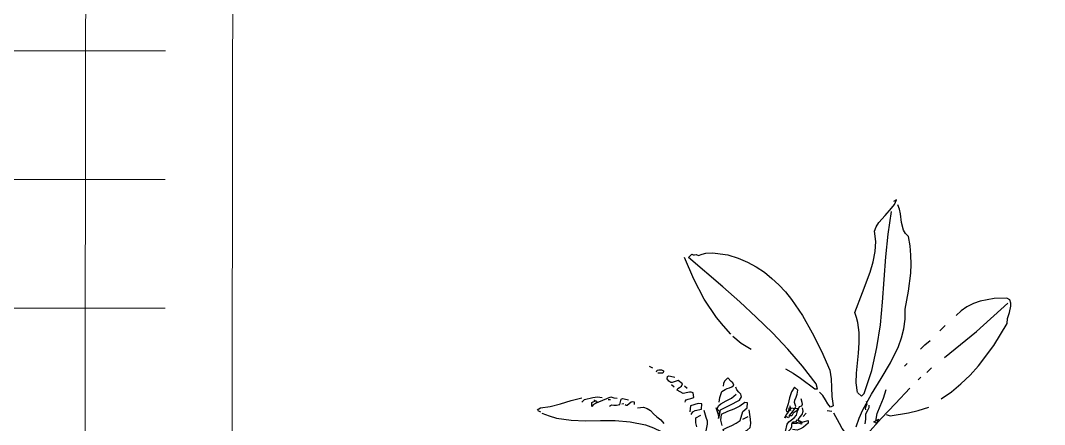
# Model space of a CAD drawing. Header units: inches. Extents: x 70 to 1974, y -315 to 363.
# Drawn here: x 907.771 to 908.467, y 213.141 to 213.416 of the extents above; entities that cross this region are included whole.
import ezdxf

# ---------------------------------------------------------------- set-up
doc = ezdxf.new("R2010")
doc.units = ezdxf.units.IN
doc.header["$MEASUREMENT"] = 0
doc.layers.add('DERAKHT', color=56, linetype='Continuous', lineweight=9)
doc.layers.add('moble', color=7, linetype='Continuous', lineweight=5, true_color=0x32414e)
doc.layers.add('PDF_stair-open-win', color=7, linetype='Continuous', true_color=0x6d6d6d)
doc.layers.add('Tree', color=91, linetype='Continuous')

# ---------------------------------------------------------------- blocks, each defined once
blk = doc.blocks.new('P057')
at = {"layer": 'Tree', "linetype": 'Continuous'}
for points in [[(-0.0994, 0.7246), (-0.0966, 0.7397), (-0.0952, 0.755), (-0.0949, 0.7706), (-0.0957, 0.786), (-0.1001, 0.8172), (-0.1075, 0.8482), (-0.1117, 0.8531), (-0.1154, 0.8598), (-0.1196, 0.8664), (-0.1223, 0.8691), (-0.1258, 0.8713), (-0.1303, 0.87), (-0.1408, 0.8587), (-0.1505, 0.8441), (-0.1545, 0.8361), (-0.1574, 0.8277), (-0.1588, 0.8191), (-0.159, 0.8105)], [(-0.1328, 0.7636), (-0.1274, 0.8142), (-0.1247, 0.8667)], [(-0.1783, 0.657), (-0.1876, 0.6643), (-0.1961, 0.6729), (-0.2119, 0.6922), (-0.2201, 0.7018), (-0.2291, 0.7107), (-0.2391, 0.7185), (-0.2446, 0.7218), (-0.2507, 0.7246), (-0.2612, 0.7489), (-0.2723, 0.7735), (-0.2787, 0.7851), (-0.2859, 0.7957), (-0.2944, 0.805), (-0.3044, 0.8127), (-0.3067, 0.8184), (-0.3082, 0.8242), (-0.3089, 0.8358), (-0.3095, 0.8478), (-0.3105, 0.8537), (-0.3125, 0.8597), (-0.3137, 0.8552)], [(-0.1492, 0.6257), (-0.1542, 0.6358), (-0.1583, 0.6462), (-0.1645, 0.6676), (-0.1697, 0.6896), (-0.1753, 0.7115), (-0.1825, 0.7328), (-0.1875, 0.7431), (-0.1934, 0.7531), (-0.2007, 0.7626), (-0.2094, 0.7716), (-0.2222, 0.7902), (-0.2359, 0.8078), (-0.2433, 0.8161), (-0.2515, 0.8238), (-0.2602, 0.8312), (-0.2701, 0.8379), (-0.2753, 0.8379), (-0.28, 0.839), (-0.2884, 0.8441), (-0.2968, 0.8508), (-0.3016, 0.8539), (-0.3069, 0.8563)], [(-0.1775, 0.657), (-0.1715, 0.657), (-0.1715, 0.6617), (-0.185, 0.6887), (-0.2006, 0.7133), (-0.2174, 0.7362), (-0.2353, 0.7579), (-0.272, 0.8002), (-0.2898, 0.822), (-0.3069, 0.8449)], [(-0.1601, 0.7831), (-0.1601, 0.7921)], [(-0.1612, 0.7499), (-0.161, 0.7575), (-0.1601, 0.7659)], [(-0.135, 0.7349), (-0.135, 0.7431), (-0.135, 0.7349)], [(-0.1601, 0.7213), (-0.1601, 0.7259)], [(-0.1362, 0.7213), (-0.1362, 0.7259)], [(-0.1487, 0.4774), (-0.1404, 0.5043), (-0.1303, 0.5322), (-0.1286, 0.5344), (-0.1258, 0.5391), (-0.129, 0.5548), (-0.1315, 0.5712), (-0.129, 0.5776), (-0.1282, 0.5849), (-0.1338, 0.5917), (-0.1322, 0.5945), (-0.1321, 0.5977), (-0.1318, 0.601), (-0.1303, 0.6044), (-0.1334, 0.6295), (-0.1346, 0.655), (-0.1351, 0.6806), (-0.1362, 0.7063)], [(-0.1338, 0.6628), (-0.1293, 0.6651), (-0.1157, 0.6836), (-0.1091, 0.6942), (-0.1029, 0.7063)], [(-0.1372, 0.648), (-0.1424, 0.6557), (-0.1463, 0.665), (-0.1504, 0.6747), (-0.1556, 0.6845)], [(-0.2619, 0.6148), (-0.2515, 0.6176), (-0.2407, 0.6196), (-0.2186, 0.6227), (-0.2164, 0.6252), (-0.2219, 0.6285), (-0.2494, 0.632), (-0.2771, 0.6339), (-0.3048, 0.6346), (-0.3326, 0.6343), (-0.3604, 0.6333), (-0.3883, 0.6316), (-0.4441, 0.6273), (-0.4441, 0.633), (-0.4422, 0.6336), (-0.4412, 0.6349), (-0.4399, 0.6365), (-0.4373, 0.6377), (-0.4352, 0.642), (-0.4328, 0.646), (-0.4268, 0.6525), (-0.4195, 0.6582), (-0.412, 0.6638), (-0.4001, 0.6699), (-0.3883, 0.6746), (-0.3765, 0.6782), (-0.3647, 0.6806), (-0.3528, 0.6819), (-0.341, 0.6823), (-0.3291, 0.6819), (-0.3173, 0.6806), (-0.2935, 0.6762), (-0.2698, 0.6695), (-0.2459, 0.6615), (-0.2219, 0.6525), (-0.2132, 0.646), (-0.2052, 0.6387), (-0.1971, 0.6311), (-0.1876, 0.6239), (-0.1889, 0.6205), (-0.1942, 0.6212), (-0.1998, 0.6227), (-0.2057, 0.624), (-0.2118, 0.6239)], [(-0.1556, 0.6491), (-0.1574, 0.6503), (-0.1585, 0.6526), (-0.1599, 0.6554), (-0.1625, 0.657)], [(-0.144, 0.6364), (-0.1476, 0.641), (-0.1522, 0.6457), (-0.154, 0.6512), (-0.1549, 0.6538), (-0.1568, 0.656)], [(-0.1383, 0.6457), (-0.1362, 0.6525), (-0.1359, 0.6505), (-0.135, 0.6483), (-0.1351, 0.6464), (-0.1383, 0.6457)], [(-0.34, 0.5974), (-0.3535, 0.598), (-0.3671, 0.5993), (-0.3937, 0.6045), (-0.4204, 0.6129), (-0.4476, 0.6239)], [(-0.1889, 0.6148), (-0.1843, 0.6182)], [(-0.1396, 0.6044), (-0.1465, 0.607), (-0.1533, 0.6113), (-0.1601, 0.6121), (-0.167, 0.614), (-0.1808, 0.6182)], [(-0.3365, 0.5974), (-0.3231, 0.5984), (-0.309, 0.602)], [(-0.2174, 0.5769), (-0.2182, 0.5833), (-0.2186, 0.5871), (-0.2198, 0.5906), (-0.2243, 0.593), (-0.2262, 0.5955), (-0.2278, 0.599), (-0.2295, 0.6029), (-0.2323, 0.6067), (-0.2379, 0.6067), (-0.2365, 0.5996), (-0.233, 0.593), (-0.2288, 0.5865), (-0.2254, 0.5792), (-0.2235, 0.5782), (-0.2227, 0.5794), (-0.2219, 0.5817), (-0.2208, 0.5837)], [(-0.2301, 0.5266), (-0.2259, 0.5356), (-0.2203, 0.5445), (-0.2139, 0.5527), (-0.2071, 0.5597), (-0.2118, 0.5677), (-0.2125, 0.5714), (-0.2121, 0.5753), (-0.2115, 0.5795), (-0.2118, 0.5837), (-0.2141, 0.5881), (-0.2164, 0.594), (-0.2151, 0.5964), (-0.2161, 0.5984), (-0.2177, 0.5997), (-0.2219, 0.602)], [(-0.2233, 0.5849), (-0.2254, 0.5862)], [(-0.2198, 0.5712), (-0.2206, 0.5741), (-0.2211, 0.5775), (-0.2219, 0.5808), (-0.2243, 0.5837), (-0.223, 0.5853), (-0.2208, 0.5868), (-0.2164, 0.5906), (-0.2153, 0.5879), (-0.2157, 0.5853), (-0.2163, 0.5824), (-0.2151, 0.5792), (-0.2171, 0.5772), (-0.2166, 0.5754), (-0.2164, 0.5743), (-0.2198, 0.5734), (-0.2198, 0.5712)], [(-0.2219, 0.5849), (-0.2219, 0.5792), (-0.2219, 0.5849)], [(-0.2036, 0.5802), (-0.2064, 0.5821), (-0.207, 0.5853), (-0.2074, 0.5892), (-0.2094, 0.593), (-0.2129, 0.5952)], [(-0.2048, 0.5609), (-0.2048, 0.5667), (-0.2058, 0.5696), (-0.2083, 0.5724), (-0.2044, 0.5772), (-0.2001, 0.5837), (-0.1968, 0.5895), (-0.1946, 0.5871), (-0.195, 0.5796), (-0.1961, 0.5754), (-0.198, 0.5712), (-0.2026, 0.5677)], [(-0.2048, 0.5884), (-0.2048, 0.594)], [(-0.2094, 0.5734), (-0.2074, 0.5756), (-0.2065, 0.5778), (-0.2071, 0.5802), (-0.2032, 0.582), (-0.201, 0.5823), (-0.1993, 0.5802), (-0.2038, 0.5783), (-0.2062, 0.5767), (-0.2083, 0.5746), (-0.2094, 0.5734)], [(-0.2907, 0.5277), (-0.2941, 0.5321), (-0.2976, 0.5391), (-0.2964, 0.5437), (-0.2957, 0.5463), (-0.2942, 0.549), (-0.2929, 0.5519), (-0.2929, 0.5552), (-0.2955, 0.5562), (-0.2983, 0.5562), (-0.3044, 0.5562), (-0.3044, 0.5506), (-0.3034, 0.5477), (-0.301, 0.5449)], [(-0.2804, 0.5174), (-0.2826, 0.5219), (-0.2787, 0.5341), (-0.2747, 0.5471), (-0.2757, 0.5517), (-0.2788, 0.5533), (-0.2823, 0.5535), (-0.2859, 0.5538), (-0.2894, 0.5552)], [(-0.2851, 0.5197), (-0.2872, 0.5209), (-0.288, 0.5244), (-0.2878, 0.5277), (-0.2858, 0.5347), (-0.2833, 0.5418), (-0.2826, 0.5494)], [(-0.2586, 0.5048), (-0.2632, 0.5071), (-0.2616, 0.5125), (-0.2593, 0.5181), (-0.2573, 0.524), (-0.2564, 0.5299), (-0.2619, 0.5402), (-0.2611, 0.5471), (-0.2654, 0.5517), (-0.2679, 0.5494), (-0.2691, 0.5418), (-0.2717, 0.5344), (-0.2752, 0.5267), (-0.2782, 0.5184), (-0.2737, 0.5131), (-0.2679, 0.5094)], [(-0.2472, 0.5141), (-0.243, 0.5226), (-0.2416, 0.5273), (-0.2414, 0.5322), (-0.2445, 0.5365), (-0.2486, 0.5401), (-0.2576, 0.5471)], [(-0.2551, 0.5334), (-0.2529, 0.5402)], [(-0.2769, 0.5128), (-0.2785, 0.5145), (-0.2814, 0.5163), (-0.2884, 0.5197), (-0.2816, 0.5197), (-0.2769, 0.5128)], [(-0.3205, 0.4979), (-0.3214, 0.4992), (-0.3215, 0.5005), (-0.3205, 0.5032), (-0.3186, 0.5061), (-0.3172, 0.5094), (-0.3215, 0.5128), (-0.324, 0.5116), (-0.3255, 0.5104), (-0.3268, 0.5085), (-0.3297, 0.5037), (-0.3377, 0.5013), (-0.3388, 0.5033), (-0.3383, 0.5056), (-0.3375, 0.5084), (-0.3387, 0.5116), (-0.3455, 0.5106), (-0.349, 0.5037), (-0.3503, 0.5023), (-0.3532, 0.5017), (-0.3564, 0.5024), (-0.3583, 0.5048), (-0.3578, 0.5064), (-0.3561, 0.5077), (-0.3515, 0.5106)], [(-0.3354, 0.5116), (-0.3309, 0.5116)], [(-0.3044, 0.4924), (-0.3054, 0.496), (-0.3044, 0.4991), (-0.3, 0.5059), (-0.3044, 0.5106), (-0.3079, 0.5081), (-0.3125, 0.4991), (-0.3079, 0.4934)], [(-0.2276, 0.3573), (-0.2294, 0.3642), (-0.2299, 0.3711), (-0.2305, 0.3784), (-0.2323, 0.386), (-0.2387, 0.3986), (-0.2446, 0.412), (-0.2509, 0.4254), (-0.2586, 0.4375), (-0.2564, 0.4431), (-0.2579, 0.4484), (-0.2611, 0.4546), (-0.2715, 0.4716), (-0.2757, 0.4811), (-0.2768, 0.4862), (-0.2769, 0.4911), (-0.2816, 0.4979), (-0.2843, 0.5004), (-0.2885, 0.5026), (-0.2964, 0.5071)], [(-0.3833, 0.4979), (-0.379, 0.4991)], [(-0.372, 0.4991), (-0.373, 0.5013), (-0.3719, 0.503), (-0.3695, 0.5052), (-0.3668, 0.5061), (-0.3657, 0.5053), (-0.3652, 0.5037), (-0.3697, 0.4991)], [(-0.348, 0.5013), (-0.3434, 0.5013)], [(-0.2884, 0.4864), (-0.2929, 0.4891), (-0.2976, 0.4934), (-0.2954, 0.5003)], [(-0.3572, 0.4511), (-0.3525, 0.4568), (-0.3483, 0.459), (-0.3434, 0.4603), (-0.338, 0.4597), (-0.3323, 0.4603), (-0.3263, 0.461), (-0.3205, 0.4603)], [(-0.4361, 0.3629), (-0.4273, 0.3668), (-0.4191, 0.3713), (-0.4044, 0.3821), (-0.3912, 0.3944), (-0.3785, 0.4075), (-0.3656, 0.4206), (-0.3514, 0.4326), (-0.3351, 0.4433), (-0.3259, 0.4476), (-0.3159, 0.4511)], [(-0.3833, 0.4281), (-0.3825, 0.4309), (-0.3803, 0.4329), (-0.3777, 0.4351), (-0.3755, 0.4385), (-0.379, 0.4443), (-0.3784, 0.4459), (-0.3768, 0.4472), (-0.372, 0.45)], [(-0.3708, 0.4431), (-0.3692, 0.4436), (-0.3685, 0.4444), (-0.3684, 0.4475), (-0.3681, 0.4508), (-0.3671, 0.4524), (-0.3652, 0.4534), (-0.3628, 0.4511)], [(-0.3983, 0.4178), (-0.3902, 0.4375), (-0.3864, 0.4392), (-0.3833, 0.4418)], [(-0.3902, 0.4328), (-0.388, 0.435)], [(-0.3743, 0.4409), (-0.373, 0.4431)], [(-0.4108, 0.4075), (-0.4108, 0.4122), (-0.4053, 0.4212), (-0.4017, 0.4255), (-0.3972, 0.4293)], [(-0.3983, 0.4122), (-0.4018, 0.4156), (-0.3995, 0.4213), (-0.3972, 0.4204), (-0.3976, 0.4181), (-0.3986, 0.4151), (-0.3983, 0.4122)], [(-0.3995, 0.4191), (-0.4018, 0.4203)], [(-0.443, 0.3617), (-0.4419, 0.3664), (-0.4347, 0.3758), (-0.4281, 0.3874), (-0.4216, 0.3996), (-0.4145, 0.411)], [(-0.4419, 0.3617), (-0.4384, 0.3629)]]:
    blk.add_lwpolyline(points, dxfattribs=at)

msp = doc.modelspace()

# ---------------------------------------------------------------- hatches: boundary and pattern name
at = {"layer": 'moble', "true_color": 0x636466}
h = msp.add_hatch(dxfattribs=at)
h.set_pattern_fill('ANSI31', color=251, scale=0.7, angle=315)
h.set_pattern_definition([(0, (612.2862, 179.794975), (2e-17, 0.0875), [])])
h.paths.add_polyline_path([(907.8718, 215.13761), (901.81521, 215.13761), (901.81521, 214.93318), (901.05713, 214.95008), (900.88638, 208.87001), (909.05486, 208.86724), (909.05336, 210.41905), (907.86488, 210.41905)])
h.paths.add_polyline_path([(902.29101, 214.29713), (905.24839, 214.29713), (905.24839, 213.39126), (902.29101, 213.39126)], flags=16)
h.paths.add_polyline_path([(901.74345, 211.87639), (904.71497, 211.87639), (904.71497, 210.99228), (902.81826, 210.99228), (902.81826, 209.85558), (901.30089, 209.85558), (901.30089, 210.99228), (901.74345, 210.99228)], flags=16)
h.paths.add_polyline_path([(903.67947, 213.35187), (906.69599, 213.35187), (906.69599, 212.42631), (903.67947, 212.42631)], flags=16)
h.paths.add_polyline_path([(903.85629, 210.36605), (907.2807, 210.36605), (907.2807, 209.31352), (903.85629, 209.31352)], flags=16)
h.paths.add_polyline_path([(906.0433, 214.53542), (907.05488, 214.53542), (907.05488, 213.49344), (906.0433, 213.49344)], flags=16)
h.paths.add_polyline_path([(906.0433, 211.9496), (907.33939, 211.9496), (907.33939, 210.74974), (906.0433, 210.74974)], flags=16)

# ---------------------------------------------------------------- linework, layer by layer
at = {"layer": 'PDF_stair-open-win', "lineweight": 9}
for points in [[(908.99894, 210.42026), (907.8106, 210.42026), (907.82232, 218.41179), (908.99894, 218.41179)], [(908.89894, 210.52026), (907.91072, 210.52026), (907.92219, 218.31179), (908.89894, 218.31179)]]:
    msp.add_lwpolyline(points, close=True, dxfattribs=at)

# ---------------------------------------------------------------- block references
at = {"layer": 'DERAKHT', "xscale": 0.5496747334239239, "yscale": 0.5496747334239239, "zscale": 0.5496747334239239, "rotation": 315.0000000000002}
msp.add_blockref('P057', (908.15368, 212.83818), dxfattribs=at)

doc.saveas('drawing.dxf')
